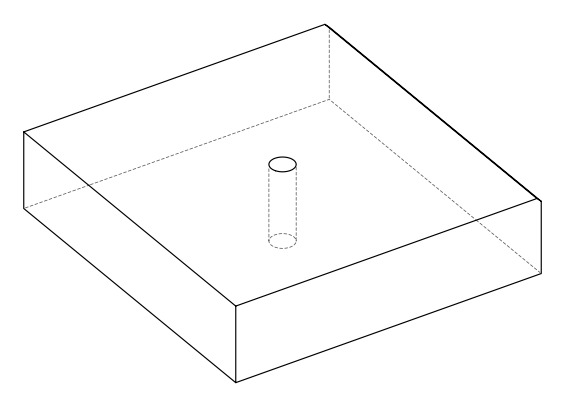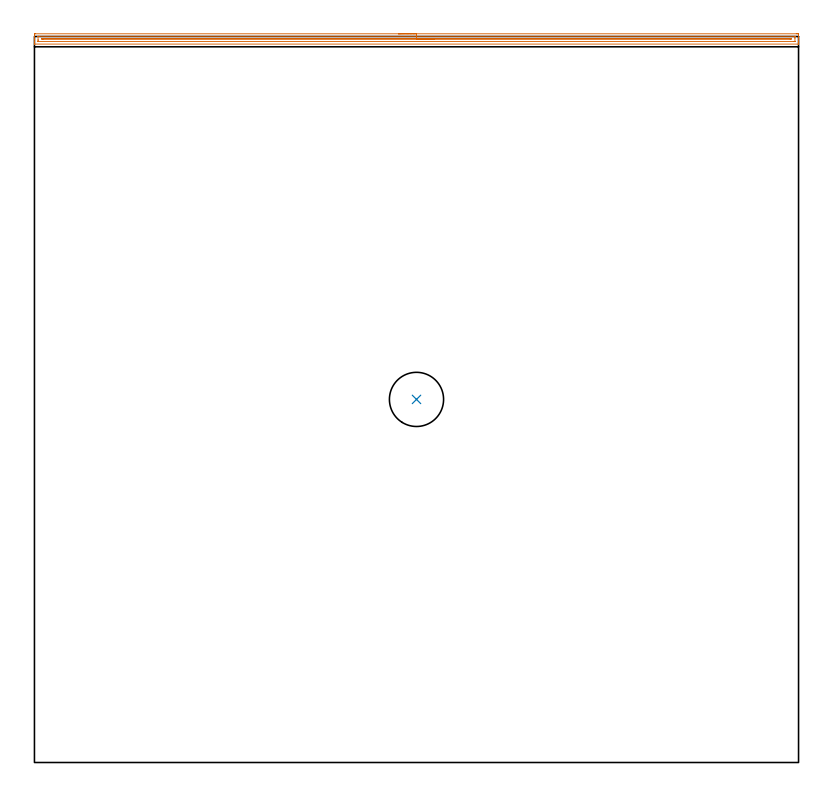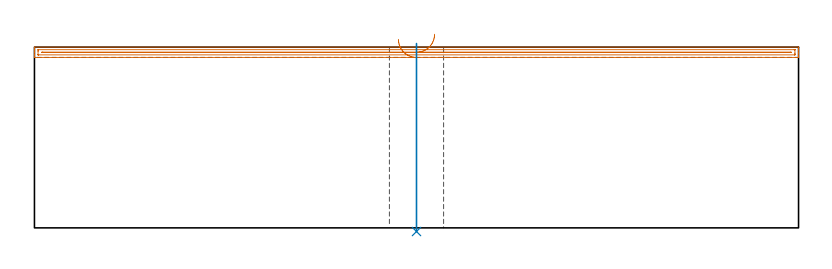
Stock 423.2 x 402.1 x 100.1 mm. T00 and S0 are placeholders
(PLAN: 2 operations, 1 tool changes, 10.7 min)
(1 AREA_MILL | FG_CHAMFER_SURFACE | UGT0205_001 | 10.3 min | 6876 mm3)
(2 INDEXABLE_INSERT_DRILL_THROUGH_HOLE_FROM_SOLID | STEP1HOLE | NXT0302_031 | 0.42 min | 70697 mm3)
(TOOL UGT0205_001 | Chamfer Mill 20 x 3 x 45 deg. | D20 FL50 Z2)
(TOOL NXT0302_031 | Index. Insert Drill 30mm [880-D3000L32-05] | D30 PA176 FL150 Z2)
(OP 1 AREA_MILL)
G17 G21 G94 G90
T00 M6
G54
G17 G0 G90 X201.6 Y403.6 S1061 M3
G43 Z110.1 H0
Z104.4
G94 G1 X201.638 Z103.528 F250.
X201.752 Z102.664
X201.941 Z101.812
X202.203 Z100.98
X202.537 Z100.174
X202.94 Z99.4
X203.408 Z98.664
X203.94 Z97.972
X204.529 Z97.329
X205.172 Z96.74
X205.864 Z96.208
X206.6 Z95.74
X207.374 Z95.337
X208.18 Z95.003
X209.012 Z94.741
X209.864 Z94.552
X210.728 Z94.438
X211.6 Z94.4
X421.956
X422.573 Y403.598 Z94.402
X423.184 Y403.593 Z94.404
X423.193 Y403.591 Z94.405
X423.2 Y402.983 Z95.013
Y401.197 Z96.798
Y399.769 Z98.228
Y399.41 Z98.585
Y398.693 Z99.307
Y398.395 Z99.604
Y397.968 Z100.023
Y397.915 Z100.076
X423.192 Y397.903 Z100.088
X423.021 Y397.9 Z100.1
X0.179
X0.01 Y397.902 Z100.088
X0.007 Y397.966 Z100.026
X0. Y398.396 Z99.604
Y398.693 Z99.307
Y399.41 Z98.585
Y400.662 Z97.335
Y402.09 Z95.906
Y402.716 Z95.28
X0.002 Y402.983 Z95.013
X0.007 Y403.591 Z94.405
X0.016 Y403.593 Z94.404
X0.626 Y403.6 Z94.4
X211.6
Y402.186 Z95.814
X420.881 Y402.185 Z95.815
X421.073 Y402.182 Z95.818
X421.191 Y402.178 Z95.822
X421.195 Y402.149 Z95.851
X421.198 Y402.09 Z95.91
X421.2 Y401.676 Z96.324
Y401.197 Z96.803
Y399.41 Z98.59
X421.199 Y399.358 Z98.642
X421.196 Y399.333 Z98.667
X421.191 Y399.325 Z98.675
X421.168 Y399.321 Z98.679
X420.977 Y399.315 Z98.685
X420.881 Y399.314 Z98.686
X420.786
X2.318 Y399.315 Z98.685
X2.127 Y399.318 Z98.682
X2.009 Y399.322 Z98.678
X2.005 Y399.351 Z98.649
X2.002 Y399.41 Z98.59
X2. Y399.824 Z98.176
Y400.303 Z97.697
Y402.09 Z95.91
X2.001 Y402.142 Z95.858
X2.004 Y402.167 Z95.833
X2.009 Y402.175 Z95.825
X2.032 Y402.179 Z95.821
X2.223 Y402.185 Z95.815
X2.319 Y402.186 Z95.814
X2.414
X211.6
Y400.771 Z97.229
X418.572
X418.998 Y400.764 Z97.236
X419.142 Y400.749 Z97.251
X419.039 Y400.735 Z97.265
X418.998 Y400.733 Z97.267
X418.571 Y400.729 Z97.271
X4.67
X4.246 Y400.732 Z97.268
X4.202 Y400.735 Z97.265
X4.059 Y400.751 Z97.249
X4.161 Y400.765 Z97.235
X4.202 Y400.767 Z97.233
X4.628 Y400.771 Z97.229
X4.671
X211.6
X212.472 Z97.267
X213.336 Z97.38
X214.188 Z97.569
X215.02 Z97.832
X215.826 Z98.165
X216.6 Z98.568
X217.336 Z99.037
X218.028 Z99.568
X218.671 Z100.157
X219.26 Z100.801
X219.792 Z101.493
X220.26 Z102.229
X220.663 Z103.002
X220.997 Z103.808
X221.259 Z104.64
X221.448 Z105.492
X221.562 Z106.357
X221.6 Z107.229
G0 Z110.1
M5
M2
(OP 2 INDEXABLE_INSERT_DRILL_THROUGH_HOLE_FROM_SOLID)
G17 G21 G94 G90
T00 M6
G54
G17 G0 G90 X211.6 Y201.1 S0 M3
G43 Z110.1 H1
G94 G81 G98 Z-2.024 F250. R102.1
G80
M5
M2
